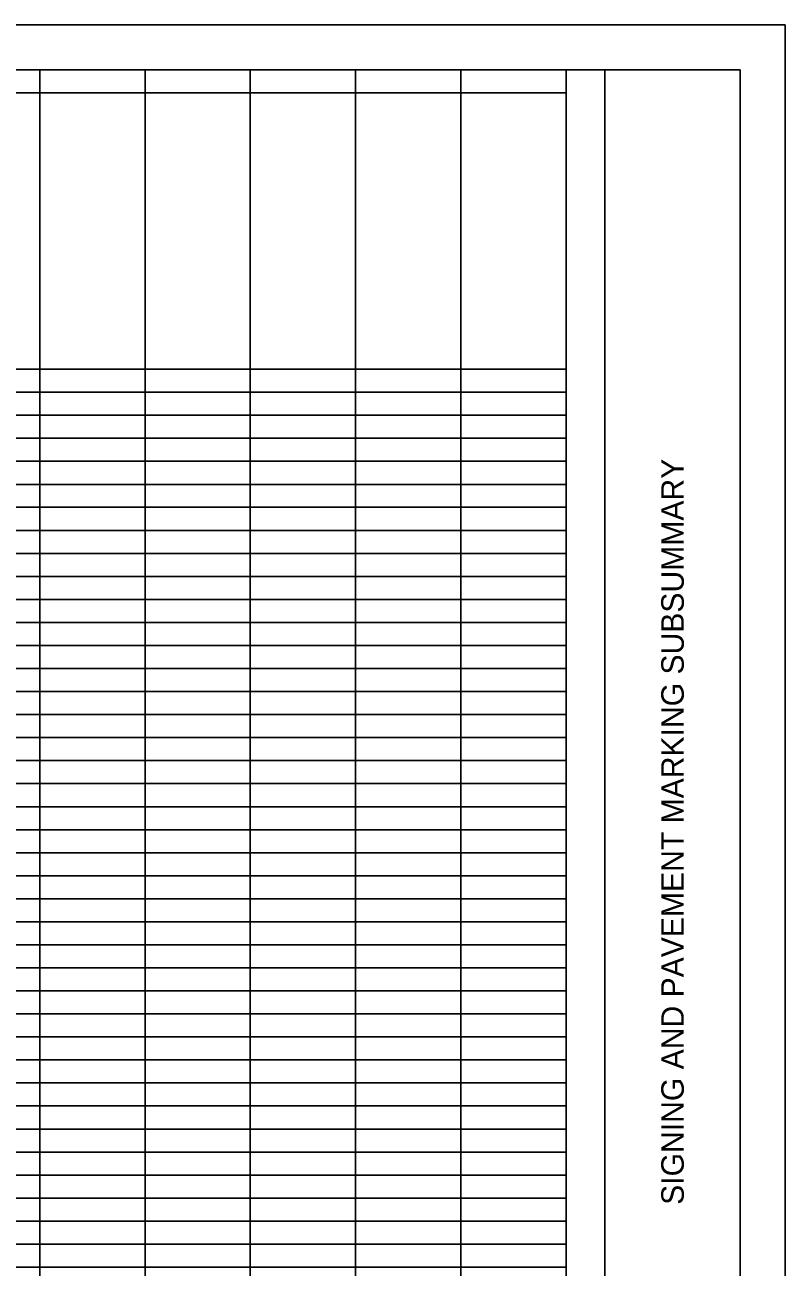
# Model space of a CAD drawing. Extents: x 0 to 34, y 0 to 22.
# Drawn here: x 25.56 to 34, y 8.21 to 22 of the extents above; entities that cross this region are included whole.
import ezdxf

# ---------------------------------------------------------------- set-up
doc = ezdxf.new("R2010")
doc.units = 0
for name, color, linetype in [('Default', 7, 'Continuous'), ('SH_Border', 7, 'Continuous'), ('SH_Cut_Line', 7, 'Continuous'), ('SH_Data', 7, 'Continuous')]:
    doc.layers.add(name, color=color, linetype=linetype)

msp = doc.modelspace()

# ---------------------------------------------------------------- linework, layer by layer
at = {"layer": 'Default'}
for p, q in [((24.557, 21.5), (25.726, 21.5)), ((25.726, 21.5), (26.895, 21.5)), ((25.726, 21.5), (25.726, 21.244)), ((26.895, 21.5), (29.232, 21.5)), ((26.895, 21.5), (26.895, 21.244)), ((28.063, 21.5), (28.063, 21.244)), ((29.232, 21.5), (31.57, 21.5)), ((29.232, 21.5), (29.232, 21.244)), ((30.401, 21.5), (30.401, 21.244)), ((31.57, 21.5), (31.57, 21.244)), ((24.557, 21.244), (25.726, 21.244)), ((25.726, 21.244), (26.895, 21.244)), ((25.726, 21.244), (25.726, 20.989)), ((26.895, 21.244), (29.232, 21.244)), ((26.895, 21.244), (26.895, 20.989)), ((28.063, 21.244), (28.063, 20.989)), ((29.232, 21.244), (31.57, 21.244)), ((29.232, 21.244), (29.232, 20.989)), ((30.401, 21.244), (30.401, 20.989)), ((31.57, 21.244), (31.57, 20.989)), ((25.726, 20.989), (25.726, 20.733)), ((26.895, 20.989), (26.895, 20.733)), ((28.063, 20.989), (28.063, 20.733)), ((29.232, 20.989), (29.232, 20.733)), ((30.401, 20.989), (30.401, 20.733)), ((31.57, 20.989), (31.57, 20.733)), ((25.726, 20.733), (25.726, 20.477)), ((26.895, 20.733), (26.895, 20.477)), ((28.063, 20.733), (28.063, 20.477)), ((29.232, 20.733), (29.232, 20.477)), ((30.401, 20.733), (30.401, 20.477)), ((31.57, 20.733), (31.57, 20.477)), ((25.726, 20.477), (25.726, 20.222)), ((26.895, 20.477), (26.895, 20.222)), ((28.063, 20.477), (28.063, 20.222)), ((29.232, 20.477), (29.232, 20.222)), ((30.401, 20.477), (30.401, 20.222)), ((31.57, 20.477), (31.57, 20.222)), ((25.726, 20.222), (25.726, 19.966)), ((26.895, 20.222), (26.895, 19.966)), ((28.063, 20.222), (28.063, 19.966)), ((29.232, 20.222), (29.232, 19.966)), ((30.401, 20.222), (30.401, 19.966)), ((31.57, 20.222), (31.57, 19.966)), ((25.726, 19.966), (25.726, 19.71)), ((26.895, 19.966), (26.895, 19.71)), ((28.063, 19.966), (28.063, 19.71)), ((29.232, 19.966), (29.232, 19.71)), ((30.401, 19.966), (30.401, 19.71)), ((31.57, 19.966), (31.57, 19.71)), ((25.726, 19.71), (25.726, 19.199)), ((26.895, 19.71), (26.895, 19.199)), ((28.063, 19.71), (28.063, 19.199)), ((29.232, 19.71), (29.232, 19.199)), ((30.401, 19.71), (30.401, 19.199)), ((31.57, 19.71), (31.57, 19.199)), ((25.726, 19.199), (25.726, 18.432)), ((26.895, 19.199), (26.895, 18.432)), ((28.063, 19.199), (28.063, 18.432)), ((29.232, 19.199), (29.232, 18.432)), ((30.401, 19.199), (30.401, 18.432)), ((31.57, 19.199), (31.57, 18.432)), ((25.726, 18.432), (25.726, 18.177)), ((26.895, 18.432), (26.895, 18.177)), ((28.063, 18.432), (28.063, 18.177)), ((29.232, 18.432), (29.232, 18.177)), ((30.401, 18.432), (30.401, 18.177)), ((31.57, 18.432), (31.57, 18.177)), ((24.557, 18.177), (25.726, 18.177)), ((25.726, 18.177), (26.895, 18.177)), ((25.726, 18.177), (25.726, 17.665)), ((26.895, 18.177), (29.232, 18.177)), ((26.895, 18.177), (26.895, 17.665)), ((28.063, 18.177), (28.063, 17.665)), ((29.232, 18.177), (31.57, 18.177)), ((29.232, 18.177), (29.232, 17.665)), ((30.401, 18.177), (30.401, 17.665)), ((31.57, 18.177), (31.57, 17.665)), ((24.557, 17.921), (25.726, 17.921)), ((25.726, 17.921), (26.895, 17.921)), ((26.895, 17.921), (29.232, 17.921)), ((29.232, 17.921), (31.57, 17.921)), ((24.557, 17.665), (25.726, 17.665)), ((25.726, 17.665), (26.895, 17.665)), ((25.726, 17.665), (25.726, 17.41)), ((26.895, 17.665), (29.232, 17.665)), ((26.895, 17.665), (26.895, 17.41)), ((28.063, 17.665), (28.063, 17.41)), ((29.232, 17.665), (31.57, 17.665)), ((29.232, 17.665), (29.232, 17.41)), ((30.401, 17.665), (30.401, 17.41)), ((31.57, 17.665), (31.57, 17.41)), ((24.557, 17.41), (25.726, 17.41)), ((25.726, 17.41), (26.895, 17.41)), ((25.726, 17.41), (25.726, 16.387)), ((26.895, 17.41), (29.232, 17.41)), ((26.895, 17.41), (26.895, 16.387)), ((28.063, 17.41), (28.063, 16.387)), ((29.232, 17.41), (31.57, 17.41)), ((29.232, 17.41), (29.232, 16.387)), ((30.401, 17.41), (30.401, 16.387)), ((31.57, 17.41), (31.57, 16.387)), ((24.557, 17.154), (25.726, 17.154)), ((25.726, 17.154), (26.895, 17.154)), ((26.895, 17.154), (29.232, 17.154)), ((29.232, 17.154), (31.57, 17.154)), ((24.557, 16.898), (25.726, 16.898)), ((25.726, 16.898), (26.895, 16.898)), ((26.895, 16.898), (29.232, 16.898)), ((29.232, 16.898), (31.57, 16.898)), ((24.557, 16.643), (25.726, 16.643)), ((25.726, 16.643), (26.895, 16.643)), ((26.895, 16.643), (29.232, 16.643)), ((29.232, 16.643), (31.57, 16.643)), ((24.557, 16.387), (25.726, 16.387)), ((25.726, 16.387), (26.895, 16.387)), ((25.726, 16.387), (25.726, 16.131)), ((26.895, 16.387), (29.232, 16.387)), ((26.895, 16.387), (26.895, 16.131)), ((28.063, 16.387), (28.063, 16.131)), ((29.232, 16.387), (31.57, 16.387)), ((29.232, 16.387), (29.232, 16.131)), ((30.401, 16.387), (30.401, 16.131)), ((31.57, 16.387), (31.57, 16.131)), ((24.557, 16.131), (25.726, 16.131)), ((25.726, 16.131), (26.895, 16.131)), ((25.726, 16.131), (25.726, 15.62)), ((26.895, 16.131), (29.232, 16.131)), ((26.895, 16.131), (26.895, 15.62)), ((28.063, 16.131), (28.063, 15.62)), ((29.232, 16.131), (31.57, 16.131)), ((29.232, 16.131), (29.232, 15.62)), ((30.401, 16.131), (30.401, 15.62)), ((31.57, 16.131), (31.57, 15.62)), ((24.557, 15.876), (25.726, 15.876)), ((25.726, 15.876), (26.895, 15.876)), ((26.895, 15.876), (29.232, 15.876)), ((29.232, 15.876), (31.57, 15.876)), ((24.557, 15.62), (25.726, 15.62)), ((25.726, 15.62), (26.895, 15.62)), ((25.726, 15.62), (25.726, 15.109)), ((26.895, 15.62), (29.232, 15.62)), ((26.895, 15.62), (26.895, 15.109)), ((28.063, 15.62), (28.063, 15.109)), ((29.232, 15.62), (31.57, 15.62)), ((29.232, 15.62), (29.232, 15.109)), ((30.401, 15.62), (30.401, 15.109)), ((31.57, 15.62), (31.57, 15.109)), ((24.557, 15.364), (25.726, 15.364)), ((25.726, 15.364), (26.895, 15.364)), ((26.895, 15.364), (29.232, 15.364)), ((29.232, 15.364), (31.57, 15.364)), ((24.557, 15.109), (25.726, 15.109)), ((25.726, 15.109), (26.895, 15.109)), ((25.726, 15.109), (25.726, 14.853)), ((26.895, 15.109), (29.232, 15.109)), ((26.895, 15.109), (26.895, 14.853)), ((28.063, 15.109), (28.063, 14.853)), ((29.232, 15.109), (31.57, 15.109)), ((29.232, 15.109), (29.232, 14.853)), ((30.401, 15.109), (30.401, 14.853)), ((31.57, 15.109), (31.57, 14.853)), ((24.557, 14.853), (25.726, 14.853)), ((25.726, 14.853), (26.895, 14.853)), ((25.726, 14.853), (25.726, 14.342)), ((26.895, 14.853), (29.232, 14.853)), ((26.895, 14.853), (26.895, 14.342)), ((28.063, 14.853), (28.063, 14.342)), ((29.232, 14.853), (31.57, 14.853)), ((29.232, 14.853), (29.232, 14.342)), ((30.401, 14.853), (30.401, 14.342)), ((31.57, 14.853), (31.57, 14.342)), ((24.557, 14.597), (25.726, 14.597)), ((25.726, 14.597), (26.895, 14.597)), ((26.895, 14.597), (29.232, 14.597)), ((29.232, 14.597), (31.57, 14.597)), ((24.557, 14.342), (25.726, 14.342)), ((25.726, 14.342), (26.895, 14.342)), ((25.726, 14.342), (25.726, 14.086)), ((26.895, 14.342), (29.232, 14.342)), ((26.895, 14.342), (26.895, 14.086)), ((28.063, 14.342), (28.063, 14.086)), ((29.232, 14.342), (31.57, 14.342)), ((29.232, 14.342), (29.232, 14.086)), ((30.401, 14.342), (30.401, 14.086)), ((31.57, 14.342), (31.57, 14.086)), ((24.557, 14.086), (25.726, 14.086)), ((25.726, 14.086), (26.895, 14.086)), ((25.726, 14.086), (25.726, 13.319)), ((26.895, 14.086), (29.232, 14.086)), ((26.895, 14.086), (26.895, 13.319)), ((28.063, 14.086), (28.063, 13.319)), ((29.232, 14.086), (31.57, 14.086)), ((29.232, 14.086), (29.232, 13.319)), ((30.401, 14.086), (30.401, 13.319)), ((31.57, 14.086), (31.57, 13.319)), ((24.557, 13.83), (25.726, 13.83)), ((25.726, 13.83), (26.895, 13.83)), ((26.895, 13.83), (29.232, 13.83)), ((29.232, 13.83), (31.57, 13.83)), ((24.557, 13.575), (25.726, 13.575)), ((25.726, 13.575), (26.895, 13.575)), ((26.895, 13.575), (29.232, 13.575)), ((29.232, 13.575), (31.57, 13.575)), ((24.557, 13.319), (25.726, 13.319)), ((25.726, 13.319), (26.895, 13.319)), ((25.726, 13.319), (25.726, 12.808)), ((26.895, 13.319), (29.232, 13.319)), ((26.895, 13.319), (26.895, 12.808)), ((28.063, 13.319), (28.063, 12.808)), ((29.232, 13.319), (31.57, 13.319)), ((29.232, 13.319), (29.232, 12.808)), ((30.401, 13.319), (30.401, 12.808)), ((31.57, 13.319), (31.57, 12.808)), ((24.557, 13.063), (25.726, 13.063)), ((25.726, 13.063), (26.895, 13.063)), ((26.895, 13.063), (29.232, 13.063)), ((29.232, 13.063), (31.57, 13.063)), ((24.557, 12.808), (25.726, 12.808)), ((25.726, 12.808), (26.895, 12.808)), ((25.726, 12.808), (25.726, 12.041)), ((26.895, 12.808), (29.232, 12.808)), ((26.895, 12.808), (26.895, 12.041)), ((28.063, 12.808), (28.063, 12.041)), ((29.232, 12.808), (31.57, 12.808)), ((29.232, 12.808), (29.232, 12.041)), ((30.401, 12.808), (30.401, 12.041)), ((31.57, 12.808), (31.57, 12.041)), ((24.557, 12.552), (25.726, 12.552)), ((25.726, 12.552), (26.895, 12.552)), ((26.895, 12.552), (29.232, 12.552)), ((29.232, 12.552), (31.57, 12.552)), ((24.557, 12.297), (25.726, 12.297)), ((25.726, 12.297), (26.895, 12.297)), ((26.895, 12.297), (29.232, 12.297)), ((29.232, 12.297), (31.57, 12.297)), ((24.557, 12.041), (25.726, 12.041)), ((25.726, 12.041), (26.895, 12.041)), ((25.726, 12.041), (25.726, 11.53)), ((26.895, 12.041), (29.232, 12.041)), ((26.895, 12.041), (26.895, 11.53)), ((28.063, 12.041), (28.063, 11.53)), ((29.232, 12.041), (31.57, 12.041)), ((29.232, 12.041), (29.232, 11.53)), ((30.401, 12.041), (30.401, 11.53)), ((31.57, 12.041), (31.57, 11.53)), ((24.557, 11.785), (25.726, 11.785)), ((25.726, 11.785), (26.895, 11.785)), ((26.895, 11.785), (29.232, 11.785)), ((29.232, 11.785), (31.57, 11.785)), ((24.557, 11.53), (25.726, 11.53)), ((25.726, 11.53), (26.895, 11.53)), ((25.726, 11.53), (25.726, 10.763)), ((26.895, 11.53), (29.232, 11.53)), ((26.895, 11.53), (26.895, 10.763)), ((28.063, 11.53), (28.063, 10.763)), ((29.232, 11.53), (31.57, 11.53)), ((29.232, 11.53), (29.232, 10.763)), ((30.401, 11.53), (30.401, 10.763)), ((31.57, 11.53), (31.57, 10.763)), ((24.557, 11.274), (25.726, 11.274)), ((25.726, 11.274), (26.895, 11.274)), ((26.895, 11.274), (29.232, 11.274)), ((29.232, 11.274), (31.57, 11.274)), ((24.557, 11.018), (25.726, 11.018)), ((25.726, 11.018), (26.895, 11.018)), ((26.895, 11.018), (29.232, 11.018)), ((29.232, 11.018), (31.57, 11.018)), ((24.557, 10.763), (25.726, 10.763)), ((25.726, 10.763), (26.895, 10.763)), ((25.726, 10.763), (25.726, 10.251)), ((26.895, 10.763), (29.232, 10.763)), ((26.895, 10.763), (26.895, 10.251)), ((28.063, 10.763), (28.063, 10.251)), ((29.232, 10.763), (31.57, 10.763)), ((29.232, 10.763), (29.232, 10.251)), ((30.401, 10.763), (30.401, 10.251)), ((31.57, 10.763), (31.57, 10.251)), ((24.557, 10.507), (25.726, 10.507)), ((25.726, 10.507), (26.895, 10.507)), ((26.895, 10.507), (29.232, 10.507)), ((29.232, 10.507), (31.57, 10.507)), ((24.557, 10.251), (25.726, 10.251)), ((25.726, 10.251), (26.895, 10.251)), ((25.726, 10.251), (25.726, 9.484)), ((26.895, 10.251), (29.232, 10.251)), ((26.895, 10.251), (26.895, 9.484)), ((28.063, 10.251), (28.063, 9.484)), ((29.232, 10.251), (31.57, 10.251)), ((29.232, 10.251), (29.232, 9.484)), ((30.401, 10.251), (30.401, 9.484)), ((31.57, 10.251), (31.57, 9.484)), ((24.557, 9.996), (25.726, 9.996)), ((25.726, 9.996), (26.895, 9.996)), ((26.895, 9.996), (29.232, 9.996)), ((29.232, 9.996), (31.57, 9.996)), ((24.557, 9.74), (25.726, 9.74)), ((25.726, 9.74), (26.895, 9.74)), ((26.895, 9.74), (29.232, 9.74)), ((29.232, 9.74), (31.57, 9.74)), ((24.557, 9.484), (25.726, 9.484)), ((25.726, 9.484), (26.895, 9.484)), ((25.726, 9.484), (25.726, 8.973)), ((26.895, 9.484), (29.232, 9.484)), ((26.895, 9.484), (26.895, 8.973)), ((28.063, 9.484), (28.063, 8.973)), ((29.232, 9.484), (31.57, 9.484)), ((29.232, 9.484), (29.232, 8.973)), ((30.401, 9.484), (30.401, 8.973)), ((31.57, 9.484), (31.57, 8.973)), ((24.557, 9.229), (25.726, 9.229)), ((25.726, 9.229), (26.895, 9.229)), ((26.895, 9.229), (29.232, 9.229)), ((29.232, 9.229), (31.57, 9.229)), ((24.557, 8.973), (25.726, 8.973)), ((25.726, 8.973), (26.895, 8.973)), ((25.726, 8.973), (25.726, 8.206)), ((26.895, 8.973), (29.232, 8.973)), ((26.895, 8.973), (26.895, 8.206)), ((28.063, 8.973), (28.063, 8.206)), ((29.232, 8.973), (31.57, 8.973)), ((29.232, 8.973), (29.232, 8.206)), ((30.401, 8.973), (30.401, 8.206)), ((31.57, 8.973), (31.57, 8.206)), ((24.557, 8.717), (25.726, 8.717)), ((25.726, 8.717), (26.895, 8.717)), ((26.895, 8.717), (29.232, 8.717)), ((29.232, 8.717), (31.57, 8.717)), ((24.557, 8.462), (25.726, 8.462)), ((25.726, 8.462), (26.895, 8.462)), ((26.895, 8.462), (29.232, 8.462)), ((29.232, 8.462), (31.57, 8.462)), ((24.557, 8.206), (25.726, 8.206)), ((25.726, 8.206), (26.895, 8.206)), ((25.726, 8.206), (25.726, 7.695)), ((26.895, 8.206), (29.232, 8.206)), ((26.895, 8.206), (26.895, 7.695)), ((28.063, 8.206), (28.063, 7.695)), ((29.232, 8.206), (31.57, 8.206)), ((29.232, 8.206), (29.232, 7.695)), ((30.401, 8.206), (30.401, 7.695)), ((31.57, 8.206), (31.57, 7.695))]:
    msp.add_line(p, q, dxfattribs=at)
at = {"layer": 'SH_Border'}
msp.add_line((32, 0.5), (32, 21.5), dxfattribs=at)
msp.add_lwpolyline([(1.5, 21.5), (33.5, 21.5), (33.5, 0.5), (1.5, 0.5)], close=True, dxfattribs=at)
at = {"layer": 'SH_Cut_Line'}
msp.add_lwpolyline([(0, 0), (34, 0), (34, 22), (0, 22)], close=True, dxfattribs=at)

# ---------------------------------------------------------------- texts
at = {"layer": 'SH_Data'}
msp.add_text('SIGNING AND PAVEMENT MARKING SUBSUMMARY', height=0.25, rotation=90, dxfattribs=at).set_placement((32.875, 8.898))

doc.saveas('drawing.dxf')
